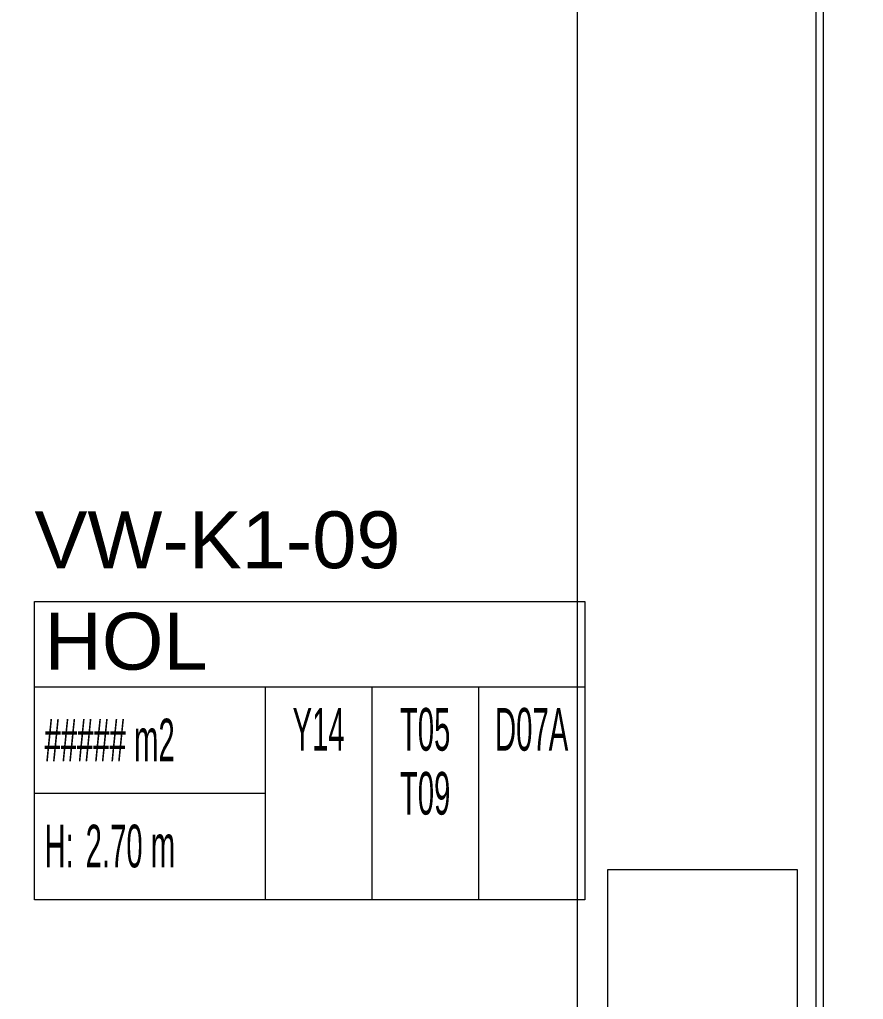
# Model space of a CAD drawing. Extents: x -3709 to 34962, y 0 to 8245.
# Drawn here: x 17453.6 to 17676.3, y 3391.7 to 3650.3 of the extents above; entities that cross this region are included whole.
import ezdxf
from ezdxf.enums import TextEntityAlignment as Align

# ---------------------------------------------------------------- set-up
doc = ezdxf.new("R2010")
doc.units = 0
doc.layers.get('0').update_dxf_attribs({"color": 9, "lineweight": 9})
for name, color, linetype, lineweight in [('00', 9, 'Continuous', 9), ('06D', 9, 'Continuous', 9), ('12', 9, 'Continuous', 9), ('14', 9, 'Continuous', 9), ('21_MAHAL', 9, 'Continuous', 9)]:
    doc.layers.add(name, color=color, linetype=linetype, lineweight=lineweight)
doc.styles.add('Arial', font='arial.ttf', dxfattribs={"height": 2.5})
doc.styles.add('MuuM_TEXT-STANDART', font='ARIALN.TTF')

# ---------------------------------------------------------------- blocks, each defined once
blk = doc.blocks.new('P-PANO')
at = {"layer": '06D'}
blk.add_lwpolyline([(-50, 0), (-50, 200), (0, 200), (0, 0)], close=True, dxfattribs=at)
blk = doc.blocks.new('0_roomno2')
blk.add_lwpolyline([(19.375, -10.5), (0, -10.5), (0, 0), (19.375, 0)], close=True)
for points in [[(0, -3), (19.375, -3)], [(8.125, -3), (8.125, -10.5)], [(11.875, -3), (11.875, -10.5)], [(15.625, -3), (15.625, -10.5)], [(0, -6.75), (8.125, -6.75)]]:
    blk.add_lwpolyline(points)
at = {"style": 'MuuM_TEXT-STANDART', "width": 0.6}
blk.add_text('H:', height=1.5, dxfattribs=at).set_placement((0.35, -8.608), align=Align.MIDDLE_LEFT)
at = {"style": 'Arial'}
blk.add_attdef('ODANO', (0, 1.17), '', height=2, dxfattribs=at)
blk.add_attdef('MEKANADI', text='', height=2, dxfattribs=at).set_placement((0.35, -3), align=Align.BOTTOM_LEFT)
at = {"style": 'MuuM_TEXT-STANDART', "width": 0.6}
for tag, p in [('YER01', (10, -4.5)), ('TAVAN01', (13.75, -4.5)), ('DUVAR01', (17.5, -4.5)), ('YER02', (10, -6.75)), ('TAVAN02', (13.75, -6.75)), ('DUVAR02', (17.5, -6.75)), ('YER03', (10, -9)), ('TAVAN03', (13.75, -9)), ('DUVAR03', (17.5, -9))]:
    blk.add_attdef(tag, text='', height=1.5, dxfattribs=at).set_placement(p, align=Align.MIDDLE_CENTER)
for tag, p in [('M2', (0.35, -4.875)), ('TEMIZTAVANYUKSEKLIGI', (1.8, -8.608))]:
    blk.add_attdef(tag, text='', height=1.5, dxfattribs=at).set_placement(p, align=Align.MIDDLE_LEFT)

msp = doc.modelspace()

# ---------------------------------------------------------------- linework, layer by layer
at = {"layer": '00'}
msp.add_lwpolyline([(17592.84, 3657.5), (17592.84, 3672.5), (17665.84, 3672.5), (17665.84, 3802.5), (17665.84, 3812.5), (17680.84, 3812.5), (17680.84, 3192.5), (17665.84, 3192.5), (17665.84, 3397.5), (17665.84, 3657.5), (17592.84, 3657.5)], dxfattribs=at)
at = {"layer": '12'}
msp.add_lwpolyline([(17600.84, 3192.5), (17600.84, 3655.5)], dxfattribs=at)
at = {"layer": '14'}
msp.add_lwpolyline([(17704.54, 3157.5), (17704.54, 3140.5), (17682.84, 3140.5), (17682.84, 3110.5), (17598.84, 3110.5), (17598.84, 3194.5), (17663.84, 3194.5), (17663.84, 3655.5), (17590.84, 3655.5), (17590.84, 3674.5), (17663.84, 3674.5), (17663.84, 3810.5), (17598.84, 3810.5), (17598.84, 3870.5), (17452.84, 3870.5)], dxfattribs=at)

# ---------------------------------------------------------------- block references
at = {"layer": '06D'}
msp.add_blockref('P-PANO', (17658.84, 3225.91), dxfattribs=at)
at = {"layer": '21_MAHAL'}
ref = msp.add_blockref('0_roomno2', (17457.5, 3496.69), dxfattribs=dict(at, xscale=7.5, yscale=7.5, zscale=7.5))
ref.add_attrib('ODANO', 'VW-K1-09', (17457.5, 3505.46), dxfattribs={"layer": '0', "height": 15, "style": 'Arial'})
ref.add_attrib('MEKANADI', 'HOL', dxfattribs={"layer": '0', "height": 15, "style": 'Arial'}).set_placement((17460.13, 3474.19), align=Align.BOTTOM_LEFT)
ref.add_attrib('M2', '##### m2', dxfattribs={"layer": '0', "height": 11.25, "style": 'MuuM_TEXT-STANDART', "width": 0.6}).set_placement((17460.13, 3460.12), align=Align.MIDDLE_LEFT)
ref.add_attrib('TEMIZTAVANYUKSEKLIGI', '2.70 m', dxfattribs={"layer": '0', "height": 11.25, "style": 'MuuM_TEXT-STANDART', "width": 0.6}).set_placement((17471, 3432.13), align=Align.MIDDLE_LEFT)
ref.add_attrib('YER01', 'Y14', dxfattribs={"layer": '0', "height": 11.25, "style": 'MuuM_TEXT-STANDART', "width": 0.6}).set_placement((17532.5, 3462.94), align=Align.MIDDLE_CENTER)
ref.add_attrib('TAVAN01', 'T05', dxfattribs={"layer": '0', "height": 11.25, "style": 'MuuM_TEXT-STANDART', "width": 0.6}).set_placement((17560.63, 3462.94), align=Align.MIDDLE_CENTER)
ref.add_attrib('DUVAR01', 'D07A', dxfattribs={"layer": '0', "height": 11.25, "style": 'MuuM_TEXT-STANDART', "width": 0.6}).set_placement((17588.75, 3462.94), align=Align.MIDDLE_CENTER)
ref.add_attrib('TAVAN02', 'T09', dxfattribs={"layer": '0', "height": 11.25, "style": 'MuuM_TEXT-STANDART', "width": 0.6}).set_placement((17560.63, 3446.06), align=Align.MIDDLE_CENTER)

doc.saveas('drawing.dxf')
